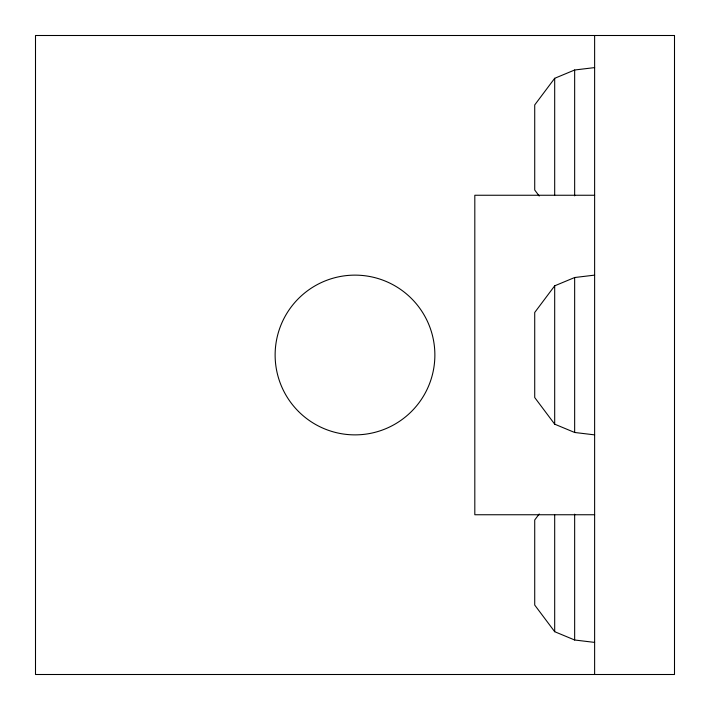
<?xml version="1.0" encoding="UTF-8"?>
<svg xmlns="http://www.w3.org/2000/svg" width="710" height="710" viewBox="0 0 710 710"><rect width="100%" height="100%" fill="white"/><g stroke="black" fill="none" stroke-linecap="round" stroke-linejoin="round"><path stroke-width="1.06" d="M594.625 67.601L574.656 69.997L554.688 78.304L534.719 104.938L534.719 190.023L539.227 196.031M594.625 275.125L574.656 277.521L554.688 285.828L534.719 312.462L534.719 397.538L554.688 424.172L574.656 432.479L594.625 434.875M539.227 513.969L534.719 519.977L534.719 605.062L554.688 631.696L574.656 640.003L594.625 642.399M594.625 195.25L474.812 195.25L474.812 514.75L594.625 514.75M594.625 35.5L594.625 674.5M574.656 69.997L574.656 195.845M574.656 277.521L574.656 432.479M574.656 514.155L574.656 640.003M554.688 78.304L554.688 195.161M554.688 285.828L554.688 424.172M554.688 514.839L554.688 631.696M674.5 35.5L35.5 35.5L35.5 674.5L674.5 674.5L674.5 35.5M298.519 411.48A79.875 79.875 0 0 0 432.15 375.67A79.875 79.875 0 0 0 334.33 277.85A79.875 79.875 0 0 0 298.519 411.48"/></g></svg>
